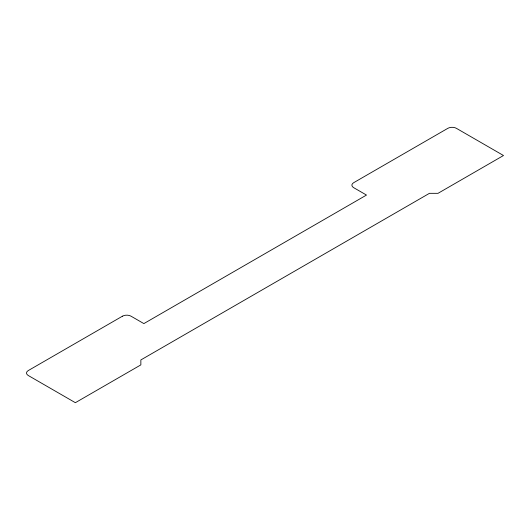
<?xml version="1.0" encoding="UTF-8"?>
<svg xmlns="http://www.w3.org/2000/svg" width="530" height="530" viewBox="0 0 530 530"><rect width="100%" height="100%" fill="white"/><g stroke="black" fill="none" stroke-linecap="round" stroke-linejoin="round"><path stroke-width="0.79" d="M122.463 316.185L28.275 370.563A6.055 3.498 0 0 0 28.275 375.505L75.366 402.694L140.854 364.885L140.854 359.943L429.452 193.324L438.012 193.324L503.5 155.515L456.403 128.326A6.055 3.498 0 0 0 447.843 128.326L353.656 182.704A6.055 3.498 0 0 0 353.656 187.653L366.495 195.066L143.868 323.598L131.023 316.185A6.055 3.498 0 0 0 122.463 316.185"/></g></svg>
